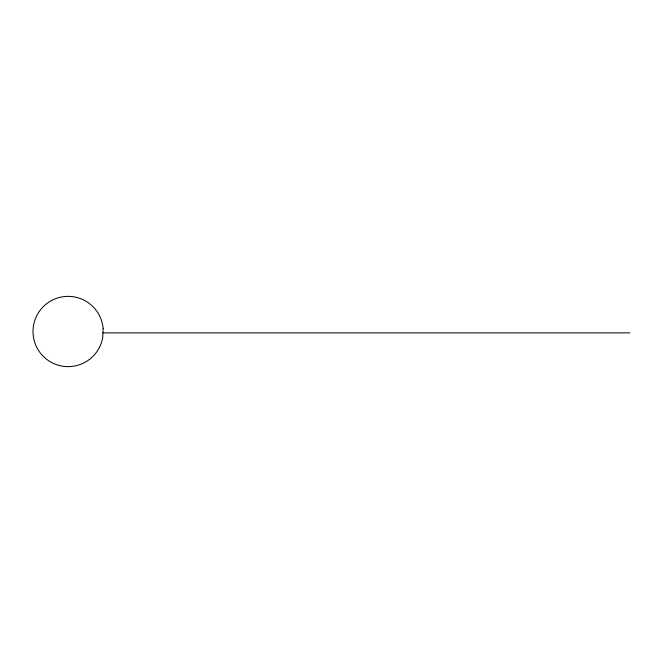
<?xml version="1.0" encoding="UTF-8"?>
<svg xmlns="http://www.w3.org/2000/svg" width="663" height="663" viewBox="0 0 663 663"><rect width="100%" height="100%" fill="white"/><g stroke="black" fill="none" stroke-linecap="round" stroke-linejoin="round"><path stroke-width="0.99" d="M102.931 332.867L629.85 332.867M103.113 328.284L102.748 337.45A35.131 35.131 0 0 1 48.109 360.365A35.131 35.131 0 0 1 50.438 301.151A35.131 35.131 0 0 1 103.113 328.284"/></g></svg>
